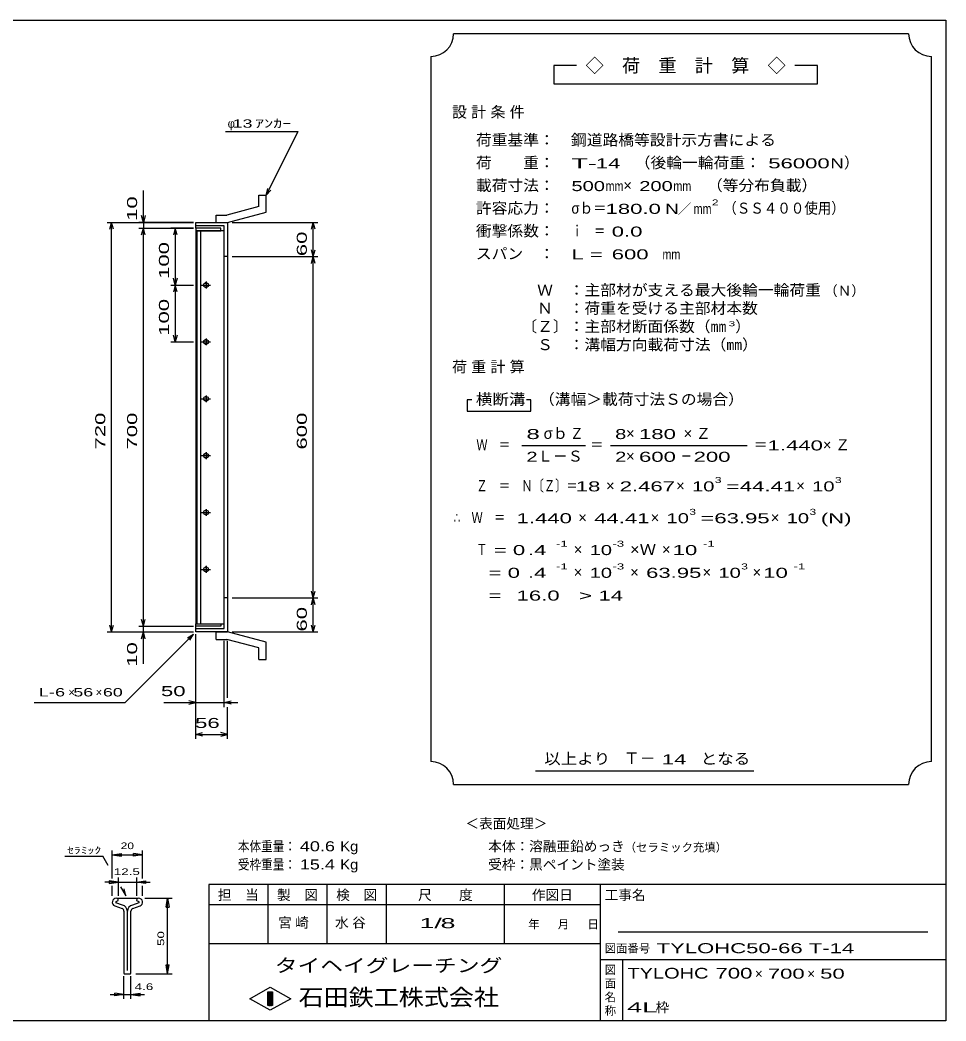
# Model space of a CAD drawing. Units: millimetres, scale not verified. Extents: x -1456 to 1389, y -1026 to 839.
# Drawn here: x -239 to 1389, y -921 to 839 of the extents above; entities that cross this region are included whole.
import ezdxf
from ezdxf.enums import TextEntityAlignment as Align

# ---------------------------------------------------------------- set-up
doc = ezdxf.new("R2010")
doc.units = ezdxf.units.MM
doc.header["$LTSCALE"] = 8
for name, color, linetype, lineweight in [('0_2', 150, 'Continuous', 25), ('16', 3, 'Continuous', 25), ('19', 6, 'Continuous', 25), ('22', 2, 'Continuous', 25), ('32', 4, 'Continuous', 25)]:
    doc.layers.add(name, color=color, linetype=linetype, lineweight=lineweight)
doc.styles.add('ベクトル', font='')
doc.styles.get('ベクトル').set_extended_font_data('ベクトル')

msp = doc.modelspace()

# ---------------------------------------------------------------- linework, layer by layer
at = {"layer": '0_2'}
for p, q in [((-1379.2, 838.8), (1388.8, 838.8)), ((1388.8, 838.8), (1388.8, -921.2)), ((1388.8, -681.2), (92.8, -681.2)), ((92.8, -681.2), (92.8, -921.2)), ((196.8, -681.2), (196.8, -785.2)), ((300.8, -785.2), (300.8, -681.2)), ((404.8, -681.2), (404.8, -785.2)), ((612.8, -785.2), (612.8, -681.2)), ((780.8, -681.2), (780.8, -921.2)), ((780.8, -717.2), (92.8, -717.2)), ((1356.8, -765.2), (812.8, -765.2)), ((92.8, -785.2), (780.8, -785.2)), ((780.8, -813.2), (1388.8, -813.2)), ((820.8, -921.2), (820.8, -813.2)), ((164.8, -882), (200.8, -862)), ((200.8, -862), (236.8, -882)), ((196.8, -870), (204.8, -870)), ((196.8, -894), (196.8, -870)), ((196.8, -870), (198.4, -870)), ((198.4, -870), (198.4, -894)), ((200, -894), (200, -870)), ((200, -870), (201.6, -870)), ((201.6, -870), (201.6, -894)), ((203.2, -894), (203.2, -870)), ((203.2, -870), (204.8, -870)), ((204.8, -870), (204.8, -894)), ((204.8, -870), (204.8, -894)), ((200.8, -902), (164.8, -882)), ((204.8, -894), (196.8, -894)), ((198.4, -894), (200, -894)), ((236.8, -882), (200.8, -902)), ((201.6, -894), (203.2, -894)), ((1388.8, -921.2), (-1379.2, -921.2))]:
    msp.add_line(p, q, dxfattribs=at)
at = {"layer": '16'}
for p, q in [((114, 472.8), (70, 472.8)), ((70, 472.8), (70, 468.3)), ((70, 468.3), (114, 468.3)), ((70, 468.3), (70, -222.7)), ((120, 468.3), (70, 468.3)), ((72, 468.3), (72, -222.7)), ((79, -222.7), (79, 468.3)), ((114, 468.3), (114, 472.8)), ((120, -222.7), (120, 468.3)), ((80, 372.8), (96, 372.8)), ((90, 375.8), (86, 375.8)), ((86, 369.8), (90, 369.8)), ((88, 378.8), (88, 366.8)), ((80, 272.8), (96, 272.8)), ((90, 275.8), (86, 275.8)), ((86, 269.8), (90, 269.8)), ((88, 278.8), (88, 266.8)), ((88, 178.8), (88, 166.8)), ((80, 172.8), (96, 172.8)), ((90, 175.8), (86, 175.8)), ((86, 169.8), (90, 169.8)), ((80, 72.8), (96, 72.8)), ((90, 75.8), (86, 75.8)), ((88, 78.8), (88, 66.8)), ((86, 69.8), (90, 69.8)), ((80, -27.2), (96, -27.2)), ((90, -24.2), (86, -24.2)), ((86, -30.2), (90, -30.2)), ((88, -21.2), (88, -33.2)), ((88, -121.2), (88, -133.2)), ((80, -127.2), (96, -127.2)), ((90, -124.2), (86, -124.2)), ((86, -130.2), (90, -130.2)), ((70, -222.7), (114, -222.7)), ((70, -227.2), (70, -222.7)), ((70, -222.7), (120, -222.7)), ((114, -227.2), (70, -227.2)), ((114, -222.7), (114, -227.2))]:
    msp.add_line(p, q, dxfattribs=at)
for centre, radius, start, end in [((86, 372.8), 3, 90, 270), ((88, 372.8), 4, 46.6, 133.4), ((88, 372.8), 4, 226.6, 313.4), ((90, 372.8), 3, 270, 90), ((86, 272.8), 3, 90, 270), ((88, 272.8), 4, 46.6, 133.4), ((88, 272.8), 4, 226.6, 313.4), ((90, 272.8), 3, 270, 90), ((88, 172.8), 4, 46.6, 133.4), ((86, 172.8), 3, 90, 270), ((88, 172.8), 4, 226.6, 313.4), ((90, 172.8), 3, 270, 90), ((86, 72.8), 3, 90, 270), ((88, 72.8), 4, 46.6, 133.4), ((90, 72.8), 3, 270, 90), ((88, 72.8), 4, 226.6, 313.4), ((86, -27.2), 3, 90, 270), ((88, -27.2), 4, 46.6, 133.4), ((88, -27.2), 4, 226.6, 313.4), ((90, -27.2), 3, 270, 90), ((88, -127.2), 4, 46.6, 133.4), ((86, -127.2), 3, 90, 270), ((88, -127.2), 4, 226.6, 313.4), ((90, -127.2), 3, 270, 90)]:
    msp.add_arc(centre, radius, start, end, dxfattribs=at)
at = {"layer": '19'}
for p, q in [((180.61, 530.92), (193.61, 530.92)), ((180.61, 510.9), (180.61, 530.92)), ((193.61, 500.92), (193.61, 530.92)), ((180.61, 510.9), (124.28, 495.81)), ((105.99, 495.81), (124.28, 495.81)), ((105.99, 482.81), (105.99, 495.81)), ((126, 482.8), (193.61, 500.92)), ((70, 472.8), (70, 482.8)), ((70, 482.8), (126, 482.8)), ((120, 476.8), (70, 476.8)), ((106, 482.8), (126, 482.8)), ((120, -231.2), (120, 476.8)), ((126, 482.8), (126, -237.2)), ((126, 422.8), (120, 422.8)), ((126, -177.2), (120, -177.2)), ((70, -237.2), (70, -227.2)), ((70, -231.2), (120, -231.2)), ((126, -237.2), (70, -237.2)), ((105.99, -250.21), (105.99, -237.21)), ((106, -237.2), (126, -237.2)), ((193.61, -255.32), (126, -237.2)), ((105.99, -250.21), (124.28, -250.21)), ((180.61, -265.3), (124.28, -250.21)), ((193.61, -285.32), (193.61, -255.32)), ((180.61, -285.32), (180.61, -265.3)), ((180.61, -285.32), (193.61, -285.32))]:
    msp.add_line(p, q, dxfattribs=at)
at = {"layer": '22', "color": 4}
for p, q in [((1323.2, 814.8), (523.2, 814.8)), ((483.2, 774.8), (483.2, -465.2)), ((1363.2, -465.2), (1363.2, 774.8)), ((739.2, 758.8), (699.2, 758.8)), ((699.2, 758.8), (699.2, 726.8)), ((1163.2, 758.8), (1123.2, 758.8)), ((1163.2, 726.8), (1163.2, 758.8)), ((699.2, 726.8), (1163.2, 726.8)), ((122, 642.8), (250, 642.8)), ((194, 530.8), (250, 642.8)), ((-22, 482.8), (-22, 538.8)), ((194, 530.8), (196.4, 542.48)), ((194, 530.8), (202, 539.6)), ((-22, 482.8), (-25.2, 494.8)), ((-18.8, 494.8), (-22, 482.8)), ((-86, 482.8), (66, 482.8)), ((-81.2, 470.8), (-78, 482.8)), ((-74.8, 470.8), (-78, 482.8)), ((-78, -237.2), (-78, 482.8)), ((66, 482.8), (-30, 482.8)), ((-22, 482.8), (-22, 472.8)), ((134, 482.8), (284.4, 482.8)), ((273.2, 470.8), (276.4, 482.8)), ((279.6, 470.8), (276.4, 482.8)), ((276.4, 422.8), (276.4, 482.8)), ((-30, 472.8), (66, 472.8)), ((-25.2, 460.8), (-22, 472.8)), ((-18.8, 460.8), (-22, 472.8)), ((-22, -227.2), (-22, 472.8)), ((66, 472.8), (26, 472.8)), ((34, 472.8), (30.8, 460.8)), ((37.2, 460.8), (34, 472.8)), ((34, 472.8), (34, 372.8)), ((134, 422.8), (284.4, 422.8)), ((276.4, 422.8), (273.2, 434.8)), ((273.2, 410.8), (276.4, 422.8)), ((276.4, 422.8), (279.6, 434.8)), ((279.6, 410.8), (276.4, 422.8)), ((276.4, -177.2), (276.4, 422.8)), ((26, 372.8), (66, 372.8)), ((34, 372.8), (30.8, 384.8)), ((34, 372.8), (30.8, 360.8)), ((37.2, 384.8), (34, 372.8)), ((37.2, 360.8), (34, 372.8)), ((34, 372.8), (34, 272.8)), ((34, 272.8), (30.8, 284.8)), ((37.2, 284.8), (34, 272.8)), ((26, 272.8), (66, 272.8)), ((555.2, 170.8), (547.2, 170.8)), ((547.2, 170.8), (547.2, 150.8)), ((659.2, 170.8), (651.2, 170.8)), ((659.2, 150.8), (659.2, 170.8)), ((547.2, 150.8), (659.2, 150.8)), ((643.2, 90.8), (755.2, 90.8)), ((799.2, 90.8), (1039.2, 90.8)), ((276.4, -177.2), (273.2, -165.2)), ((276.4, -177.2), (279.6, -165.2)), ((134, -177.2), (284.4, -177.2)), ((273.2, -189.2), (276.4, -177.2)), ((279.6, -189.2), (276.4, -177.2)), ((276.4, -237.2), (276.4, -177.2)), ((-78, -237.2), (-81.2, -225.2)), ((-78, -237.2), (-74.8, -225.2)), ((-30, -227.2), (66, -227.2)), ((-22, -227.2), (-25.2, -215.2)), ((-22, -227.2), (-18.8, -215.2)), ((-22, -237.2), (-22, -227.2)), ((276.4, -237.2), (273.2, -225.2)), ((276.4, -237.2), (279.6, -225.2)), ((-86, -237.2), (66, -237.2)), ((-54, -361.2), (66, -241.2)), ((-30, -237.2), (66, -237.2)), ((-25.2, -249.2), (-22, -237.2)), ((-18.8, -249.2), (-22, -237.2)), ((-22, -293.2), (-22, -237.2)), ((55.6, -247.6), (66, -241.2)), ((59.6, -251.6), (66, -241.2)), ((70, -369.2), (70, -241.2)), ((70, -425.2), (70, -241.2)), ((134, -237.2), (284.4, -237.2)), ((120, -369.2), (120, -252.6)), ((126, -353.2), (126, -252.6)), ((-214, -361.2), (-54, -361.2)), ((14, -361.2), (70, -361.2)), ((70, -361.2), (58, -358)), ((58, -364.4), (70, -361.2)), ((70, -361.2), (120, -361.2)), ((120, -361.2), (132, -358)), ((132, -364.4), (120, -361.2)), ((120, -361.2), (144, -361.2)), ((126, -425.2), (126, -369.2)), ((70, -417.2), (82, -414)), ((82, -420.4), (70, -417.2)), ((70, -417.2), (126, -417.2)), ((126, -417.2), (114, -414)), ((114, -420.4), (126, -417.2)), ((667.2, -481.2), (1051.2, -481.2)), ((523.2, -505.2), (1323.2, -505.2))]:
    msp.add_line(p, q, dxfattribs=at)
for centre, start, end in [((483.2, 814.8), 270, 0), ((1363.2, 814.8), 180, 270), ((483.2, -505.2), 0, 90), ((1363.2, -505.2), 90, 180)]:
    msp.add_arc(centre, 40, start, end, dxfattribs=at)
at = {"layer": '32'}
for p, q in [((-160.267, -631.6), (-93.6, -631.6)), ((-84.267, -647.6), (-93.6, -631.6)), ((-76.8, -670.8), (-76.8, -621.2)), ((-76.8, -629.2), (-60.8, -626.8)), ((-76.8, -629.2), (-60.8, -631.6)), ((-76.8, -629.2), (-23.467, -629.2)), ((-60.8, -631.6), (-60.8, -626.8)), ((-23.467, -629.2), (-39.467, -626.8)), ((-39.467, -631.6), (-39.467, -626.8)), ((-23.467, -629.2), (-39.467, -631.6)), ((-23.467, -670.8), (-23.467, -621.2)), ((-66.133, -677.2), (-90.133, -677.2)), ((-66.133, -677.2), (-82.133, -674.8)), ((-82.133, -674.8), (-82.133, -679.6)), ((-82.133, -679.6), (-66.133, -677.2)), ((-76.8, -701.2), (-76.8, -683.6)), ((-66.133, -701.2), (-66.133, -669.2)), ((-66.133, -677.2), (-34.133, -677.2)), ((-62.133, -685.2), (-52.8, -701.2)), ((-34.133, -669.2), (-34.133, -701.2)), ((-34.133, -677.2), (-18.133, -674.8)), ((-18.133, -679.6), (-34.133, -677.2)), ((-34.133, -677.2), (-10.133, -677.2)), ((-23.467, -701.2), (-23.467, -683.6)), ((-18.133, -674.8), (-18.133, -679.6)), ((-52.8, -701.2), (-55.733, -688.667)), ((-72.477, -719.012), (-59.49, -723.572)), ((-58.93, -717.275), (-70.45, -713.222)), ((-70.027, -711.367), (-66.187, -709.5)), ((-68.56, -705.2), (-31.093, -705.2)), ((-66.187, -709.5), (-66.187, -708.887)), ((-29.871, -713.222), (-41.391, -717.275)), ((-40.832, -723.572), (-27.845, -719.012)), ((-34.135, -708.887), (-34.135, -709.5)), ((-34.135, -709.5), (-30.295, -711.367)), ((-19.467, -705.2), (28.533, -705.2)), ((18.133, -721.2), (20.533, -705.2)), ((18.133, -721.2), (22.933, -721.2)), ((20.533, -705.2), (22.933, -721.2)), ((20.533, -838.534), (20.533, -705.2)), ((-56.294, -728.111), (-56.294, -836.698)), ((-50.133, -832.427), (-50.133, -728.24)), ((-44.027, -836.698), (-44.027, -728.111)), ((20.533, -838.534), (18.133, -822.534)), ((18.133, -822.534), (22.933, -822.534)), ((20.533, -838.534), (22.933, -822.534)), ((-56.267, -882.534), (-56.267, -842.534)), ((-54.427, -838.565), (-45.894, -838.565)), ((-44, -882.534), (-44, -842.534)), ((-35.467, -838.534), (28.533, -838.534)), ((-80.267, -874.534), (-56.267, -874.534)), ((-56.267, -874.534), (-72.267, -872.134)), ((-72.267, -876.934), (-72.267, -872.134)), ((-56.267, -874.534), (-72.267, -876.934)), ((-56.267, -874.534), (-44, -874.534)), ((-44, -874.534), (-28, -872.134)), ((-44, -874.534), (-28, -876.934)), ((-44, -874.534), (-20, -874.534)), ((-28, -876.934), (-28, -872.134))]:
    msp.add_line(p, q, dxfattribs=at)
for centre, radius, start, end in [((-69.627, -712.4), 7.2, 90.98, 246.68), ((-69.586, -712.444), 1.173, 111.91, 222.33), ((-70.05, -709.056), 3.867, 2.5, 85.55), ((-62.373, -729.049), 12.267, 3.78, 73.7), ((-37.948, -729.049), 12.267, 106.3, 176.22), ((-30.272, -709.056), 3.867, 94.45, 177.5), ((-30.695, -712.4), 7.2, 293.32, 89.02002), ((-30.736, -712.444), 1.173, 317.67, 68.08999), ((-61.09, -728.105), 4.8, 0, 70.58), ((-39.232, -728.105), 4.8, 109.42, 180), ((-54.427, -836.698), 1.867, 180, 270), ((-45.894, -836.698), 1.867, 270, 0)]:
    msp.add_arc(centre, radius, start, end, dxfattribs=at)

# ---------------------------------------------------------------- texts
at = {"layer": '0_2', "style": 'ベクトル'}
for s, height, p in [('担\u3000当', 17.6, (108.8, -699.6)), ('製\u3000図', 17.6, (212.8, -699.6)), ('検\u3000図', 17.6, (316.8, -699.6)), ('尺\u3000\u3000度', 17.6, (460.8, -699.6)), ('作図日', 17.6, (660.8, -699.6)), ('工事名', 17.6, (788.8, -699.6)), ('年', 14.66, (654.4, -751.2)), ('月', 14.66, (706.4, -751.2)), ('日', 14.66, (758.4, -751.2)), ('図面番号', 14.66, (788.8, -793.6)), ('図', 14.66, (788.8, -831.2)), ('面', 14.66, (788.8, -855.2)), ('名', 14.66, (788.8, -879.2)), ('称', 14.66, (788.8, -903.2))]:
    msp.add_text(s, height=height, dxfattribs=at).set_placement(p, align=Align.MIDDLE_LEFT)
at = {"layer": '0_2', "color": 222, "style": 'ベクトル'}
for s, height, width, p in [('タイヘイグレーチング', 23.46, 1.25, (208.8, -823.6)), ('石田鉄工株式会社', 29.33, 1.1, (250.8, -879.6))]:
    msp.add_text(s, height=height, dxfattribs=dict(at, width=width)).set_placement(p, align=Align.MIDDLE_LEFT)
at = {"layer": '22', "style": 'ベクトル'}
for s, height, p in [('◇\u3000荷\u3000重\u3000計\u3000算\u3000◇', 23.46, (755.2, 758.8)), ('φ', 14.66, (126, 656.8)), ('）', 19.35, (1209.6, 588)), ('×', 19.35, (821.6, 548)), ('／', 17.6, (917.2, 506.8)), ('（Ｎ）', 17.6, (1174.4, 362.8)), ('）', 19.35, (1018.4, 300)), ('σｂ', 19.35, (681.6, 112)), ('×', 19.35, (826.4, 112)), ('Ｌ－Ｓ', 19.35, (671.2, 72)), ('×', 19.35, (826.4, 72)), ('×', 19.35, (791.2, 20)), ('×', 19.35, (914.4, 20)), ('×', 19.35, (1125.6, 20)), ('×', 19.35, (742.4, -36)), ('×', 19.35, (869.6, -36)), ('×', 19.35, (1080.8, -36)), ('×', 19.35, (734.4, -92)), ('×', 19.35, (889.6, -92)), ('×', 19.35, (734.4, -132)), ('×', 19.35, (833.6, -132)), ('×', 19.35, (960.8, -132)), ('×', 19.35, (1048.8, -132)), ('×', 14.66, (-154, -343.2)), ('×', 14.66, (-106, -343.2)), ('Ｔ－', 20.53, (822.4, -459.2)), ('＜表面処理＞', 17.6, (544, -574)), ('本体：', 17.6, (584, -614)), ('溶融亜鉛めっき', 17.6, (656, -614)), ('（セラミック充填）', 14.66, (824, -616)), ('受枠：', 17.6, (584, -646)), ('黒ペイント塗装', 17.6, (656, -646)), ('×', 17.6, (1052.8, -838)), ('×', 17.6, (1144.8, -838)), ('枠', 17.6, (878.4, -897.2))]:
    msp.add_text(s, height=height, dxfattribs=at).set_placement(p, align=Align.MIDDLE_LEFT)
for s, height, width, p in [(' 13 ', 14.66, 1.6, (126, 656.8)), ('ｱﾝｶｰ', 14.66, 1.6, (174, 656.8)), ('荷重基準：\u3000', 19.35, 1.05, (562.4, 628)), ('鋼道路橋等設計示方書による', 19.35, 1.05, (729.6, 628)), ('荷\u3000\u3000重：\u3000', 19.35, 1.05, (562.4, 588)), ('（後輪一輪荷重：', 19.35, 1.05, (841.6, 588)), ('T-', 17.6, 2, (730.4, 586.8)), (' 14 ', 17.6, 1.65, (762.4, 586.8)), (' 56000', 17.6, 1.65, (1065.6, 586.8)), ('N', 17.6, 1.4, (1185.6, 586.8)), ('載荷寸法：\u3000', 19.35, 1.05, (562.4, 548)), ('500', 17.6, 1.5, (730.4, 546.8)), ('mm', 17.6, 0.8, (790.4, 546.8)), ('200', 17.6, 1.5, (849.6, 546.8)), ('mm', 17.6, 0.8, (909.6, 546.8)), ('\u3000（等分布負載）', 19.35, 1.05, (940.8, 548)), ('許容応力：\u3000', 19.35, 1.05, (562.4, 508)), ('σｂ＝', 19.35, 0.9, (730.4, 508)), ('180.0', 17.6, 1.65, (790.4, 506.8)), ('N', 17.6, 1.4, (895.2, 506.8)), ('mm', 17.6, 0.8, (945.2, 506.8)), ('2', 10.56, 1.5, (977.2, 518)), ('（ＳＳ４００使用）', 19.35, 0.9, (997.2, 508)), ('衝撃係数：\u3000', 19.35, 1.05, (562.4, 468)), ('ｉ\u3000＝', 19.35, 0.75, (730.4, 468)), (' 0.0', 17.6, 1.65, (790.4, 466.8)), ('スパン\u3000：\u3000', 19.35, 1.05, (562.4, 428)), ('L =', 17.6, 1.65, (730.4, 426.8)), (' 600 ', 17.6, 1.65, (790.4, 426.8)), ('mm', 17.6, 0.8, (890.4, 426.8)), ('\u3000Ｗ\u3000：主部材が支える最大後輪一輪荷重', 19.35, 1.05, (642.4, 364)), ('\u3000Ｎ\u3000：荷重を受ける主部材本数', 19.35, 1.05, (642.4, 332)), ('〔Ｚ〕：主部材断面係数（㎜', 19.35, 1.05, (642.4, 300)), ('3', 8.798, 1.8, (1006.4, 304.8)), ('\u3000Ｓ\u3000：溝幅方向載荷寸法（㎜）', 19.35, 1.05, (642.4, 268)), ('横断溝', 19.35, 1.1, (562.4, 172)), ('\u3000（溝幅＞載荷寸法Ｓの場合）', 19.35, 1.05, (645.6, 172)), ('8', 17.6, 1.8, (651.2, 110.8)), ('Ｚ', 19.35, 0.9, (728, 112)), ('8', 17.6, 1.5, (807.2, 110.8)), (' 180 ', 17.6, 1.65, (838.4, 110.8)), ('Ｗ\u3000＝', 19.35, 0.75, (563.2, 92)), ('＝', 19.35, 0.9, (763.2, 92)), ('＝', 19.35, 0.9, (1051.2, 92)), ('1.440', 17.6, 1.65, (1075.2, 90.8)), ('2', 17.6, 1.5, (651.2, 70.8)), ('2', 17.6, 1.5, (807.2, 70.8)), (' 600 ', 17.6, 1.65, (838.4, 70.8)), ('－', 19.35, 0.75, (922.4, 72)), (' 200 ', 17.6, 1.65, (934.4, 70.8)), ('3', 10.56, 1.5, (982.4, 30)), ('3', 10.56, 1.5, (1193.6, 30)), ('Ｚ\u3000＝\u3000Ｎ〔Ｚ〕＝', 19.35, 0.75, (563.2, 20)), (' 18 ', 17.6, 1.65, (727.2, 18.8)), ('2.467', 17.6, 1.65, (815.2, 18.8)), ('10', 17.6, 1.5, (942.4, 18.8)), ('=', 17.6, 1.7, (1002.4, 18.8)), ('44.41', 17.6, 1.65, (1026.4, 18.8)), ('10', 17.6, 1.5, (1153.6, 18.8)), ('∴\u3000Ｗ\u3000＝', 19.35, 0.75, (523.2, -36)), (' 1.440', 17.6, 1.65, (623.2, -37.2)), ('44.41', 17.6, 1.65, (770.4, -37.2)), ('10', 17.6, 1.5, (897.6, -37.2)), ('3', 10.56, 1.5, (937.6, -26)), ('=', 17.6, 1.7, (957.6, -37.2)), ('63.95', 17.6, 1.65, (981.6, -37.2)), ('10', 17.6, 1.5, (1108.8, -37.2)), ('3', 10.56, 1.5, (1148.8, -26)), ('(N)', 17.6, 1.65, (1168.8, -37.2)), ('Ｔ', 19.35, 0.75, (563.2, -92)), (' = 0', 17.6, 1.65, (583.2, -93.2)), (' .4 ', 17.6, 1.65, (643.2, -93.2)), ('-1', 10.56, 1.65, (703.2, -82)), ('10', 17.6, 1.5, (762.4, -93.2)), ('-3', 10.56, 1.65, (802.4, -82)), ('×Ｗ', 19.35, 1.1, (833.6, -92)), (' 10 ', 17.6, 1.65, (897.6, -93.2)), ('-1', 10.56, 1.65, (961.6, -82)), ('-1', 10.56, 1.65, (703.2, -122)), ('-3', 10.56, 1.65, (802.4, -122)), ('3', 10.56, 1.5, (1028.8, -122)), ('-1', 10.56, 1.65, (1120.8, -122)), ('  = 0', 17.6, 1.65, (563.2, -133.2)), (' .4 ', 17.6, 1.65, (643.2, -133.2)), ('10', 17.6, 1.5, (762.4, -133.2)), ('63.95', 17.6, 1.65, (861.6, -133.2)), ('10', 17.6, 1.5, (988.8, -133.2)), (' 10 ', 17.6, 1.65, (1056.8, -133.2)), ('  =', 17.6, 1.65, (563.2, -173.2)), (' 16.0', 17.6, 1.65, (623.2, -173.2)), ('>', 17.6, 1.7, (743.2, -173.2)), (' 14 ', 17.6, 1.65, (767.2, -173.2)), (' 50 ', 17.6, 1.65, (-2, -341.2)), ('L-', 14.66, 1.6, (-206, -343.2)), (' 6 ', 14.66, 1.6, (-186, -343.2)), (' 56 ', 14.66, 1.6, (-154, -343.2)), (' 60 ', 14.66, 1.6, (-102, -343.2)), (' 56 ', 17.6, 1.65, (58, -397.2)), ('以上より\u3000', 19.35, 1.1, (682.4, -460)), (' 14 ', 17.6, 1.65, (878.4, -461.2)), ('となる', 19.35, 1.1, (957.6, -460)), ('本体重量：', 17.6, 0.85, (144, -614)), (' 40.6', 17.6, 1.35, (244, -614)), ('Kg', 17.6, 1.1, (324, -614)), ('受枠重量：', 17.6, 0.85, (144, -646)), (' 15.4', 17.6, 1.35, (244, -646)), ('Kg', 17.6, 1.1, (324, -646)), ('1/', 17.6, 2, (463.2, -749.2)), (' 8 ', 17.6, 2, (487.2, -749.2)), ('TYLOHC50-66 T-14         ', 17.6, 1.65, (880, -793.2)), ('TYLOHC', 18.77, 1.4, (828.8, -837.2)), (' 700 ', 18.77, 1.55, (972.8, -837.2)), (' 700 ', 17.6, 1.65, (1064.8, -838)), (' 50 ', 17.6, 1.65, (1156.8, -838)), ('4L', 17.6, 2.05, (828, -897.2))]:
    msp.add_text(s, height=height, dxfattribs=dict(at, width=width)).set_placement(p, align=Align.MIDDLE_LEFT)
at = {"layer": '22', "style": 'ベクトル', "width": 1.65}
for s, p in [(' 10 ', (-42, 474.8)), (' 60 ', (256.4, 412.8)), (' 100 ', (14, 372.8)), (' 100 ', (14, 272.8)), (' 720 ', (-98, 72.8)), (' 700 ', (-42, 72.8)), (' 600 ', (256.4, 72.8)), (' 60 ', (256.4, -247.2)), (' 10 ', (-42, -309.2))]:
    msp.add_text(s, height=17.6, rotation=90, dxfattribs=at).set_placement(p, align=Align.MIDDLE_LEFT)
at = {"layer": '22', "attachment_point": 4, "style": 'ベクトル'}
for s, insert, char_height in [('\\T1.28;設計条件', (520.4, 676), 19.35), ('\\T1.28;荷重計算', (520.4, 228), 19.35), ('\\T1.42;×Ｚ', (927.6, 112), 19.35), ('\\T1.42;×Ｚ', (1172.4, 92), 19.35), ('\\T1.25;宮崎\u3000', (214.8, -749.2), 17.6), ('\\T1.25;水谷\u3000', (314.8, -749.2), 17.6)]:
    msp.add_mtext(s, dxfattribs=dict(at, insert=insert, char_height=char_height))
at = {"layer": '32', "color": 2, "style": 'ベクトル'}
for s, width, p in [('ｾﾗﾐｯｸ', 1.5, (-156.267, -621.2)), ('20', 1.35, (-62.133, -613.2)), ('12.5', 1.5, (-74.133, -658.8)), (' 4.6 ', 1.5, (-44, -860.934))]:
    msp.add_text(s, height=11.73, dxfattribs=dict(at, width=width)).set_placement(p, align=Align.MIDDLE_LEFT)
at = {"layer": '32', "color": 2, "style": 'ベクトル', "width": 1.5}
msp.add_text(' 50 ', height=11.73, rotation=90, dxfattribs=at).set_placement((8.533, -795.867), align=Align.MIDDLE_LEFT)

doc.saveas('drawing.dxf')
